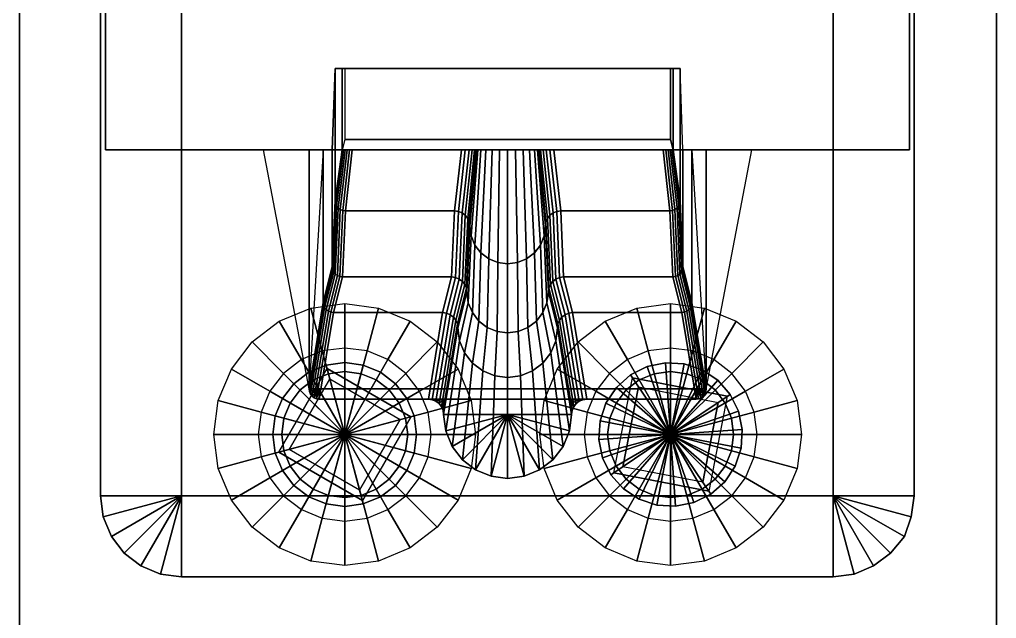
# Model space of a CAD drawing. Extents: x 6.3 to 44.3, y 28.1 to 87.7.
# Drawn here: x 37.31 to 44.33, y 70.28 to 74.58 of the extents above; entities that cross this region are included whole.
import ezdxf

# ---------------------------------------------------------------- set-up
doc = ezdxf.new("R2010")
doc.units = 0
for name, color, linetype in [('CHBASE', 31, 'CONTINUOUS'), ('CHBOLTBO', 31, 'CONTINUOUS'), ('CHBOLTHD', 9, 'CONTINUOUS'), ('CHINJAW', 31, 'CONTINUOUS'), ('CHSEAT', 31, 'CONTINUOUS'), ('TIMBER3D', 33, 'CONTINUOUS')]:
    doc.layers.add(name, color=color, linetype=linetype)

# ---------------------------------------------------------------- blocks, each defined once
blk = doc.blocks.new('BOLTBOSS')
at = {"layer": 'CHBOLTBO'}
for points in [[(0, 0.621, -3.4818), (-0.1607, 0.5999, -3.4818), (-0.2433, 0.9078, -4.3568), (0, 0.9398, -4.3568)], [(0.1607, 0.5999, -3.4818), (0, 0.621, -3.4818), (0, 0.9398, -4.3568), (0.2433, 0.9078, -4.3568)], [(-0.1607, 0.5999, -3.4818), (-0.3105, 0.5378, -3.4818), (-0.4699, 0.8139, -4.3568), (-0.2433, 0.9078, -4.3568)], [(0.3105, 0.5378, -3.4818), (0.1607, 0.5999, -3.4818), (0.2433, 0.9078, -4.3568), (0.4699, 0.8139, -4.3568)], [(-0.3105, 0.5378, -3.4818), (-0.4391, 0.4391, -3.4818), (-0.6646, 0.6646, -4.3568), (-0.4699, 0.8139, -4.3568)], [(0.4391, 0.4391, -3.4818), (0.3105, 0.5378, -3.4818), (0.4699, 0.8139, -4.3568), (0.6646, 0.6646, -4.3568)], [(-0.4391, 0.4391, -3.4818), (-0.5378, 0.3105, -3.4818), (-0.8139, 0.4699, -4.3568), (-0.6646, 0.6646, -4.3568)], [(0.5378, 0.3105, -3.4818), (0.4391, 0.4391, -3.4818), (0.6646, 0.6646, -4.3568), (0.8139, 0.4699, -4.3568)], [(-0.1607, 0.5999, -3.4818), (-0.3105, 0.5378, -3.4818), (0, 0, -3.4818)], [(0, 0.621, -3.4818), (-0.1607, 0.5999, -3.4818), (0, 0, -3.4818)], [(0.1607, 0.5999, -3.4818), (0, 0.621, -3.4818), (0, 0, -3.4818)], [(0.3105, 0.5378, -3.4818), (0.1607, 0.5999, -3.4818), (0, 0, -3.4818)], [(-0.3105, 0.5378, -3.4818), (-0.4391, 0.4391, -3.4818), (0, 0, -3.4818)], [(0.4391, 0.4391, -3.4818), (0.3105, 0.5378, -3.4818), (0, 0, -3.4818)], [(-0.5378, 0.3105, -3.4818), (-0.5999, 0.1607, -3.4818), (-0.9078, 0.2433, -4.3568), (-0.8139, 0.4699, -4.3568)], [(-0.4391, 0.4391, -3.4818), (-0.5378, 0.3105, -3.4818), (0, 0, -3.4818)], [(-0.117, 0.4367, -3.4818), (-0.226, 0.3915, -3.4818), (-0.226, 0.3915, -3.4089), (-0.117, 0.4367, -3.4089)], [(0, 0.4521, -3.4818), (-0.117, 0.4367, -3.4818), (-0.117, 0.4367, -3.4089), (0, 0.4521, -3.4089)], [(0.117, 0.4367, -3.4818), (0, 0.4521, -3.4818), (0, 0.4521, -3.4089), (0.117, 0.4367, -3.4089)], [(0.5378, 0.3105, -3.4818), (0.4391, 0.4391, -3.4818), (0, 0, -3.4818)], [(0.226, 0.3915, -3.4818), (0.117, 0.4367, -3.4818), (0.117, 0.4367, -3.4089), (0.226, 0.3915, -3.4089)], [(0.5999, 0.1607, -3.4818), (0.5378, 0.3105, -3.4818), (0.8139, 0.4699, -4.3568), (0.9078, 0.2433, -4.3568)], [(-0.226, 0.3915, -3.4818), (-0.3197, 0.3197, -3.4818), (-0.3197, 0.3197, -3.4089), (-0.226, 0.3915, -3.4089)], [(0.3197, 0.3197, -3.4818), (0.226, 0.3915, -3.4818), (0.226, 0.3915, -3.4089), (0.3197, 0.3197, -3.4089)], [(-0.5378, 0.3105, -3.4818), (-0.5999, 0.1607, -3.4818), (0, 0, -3.4818)], [(-0.3197, 0.3197, -3.4818), (-0.3915, 0.226, -3.4818), (-0.3915, 0.226, -3.4089), (-0.3197, 0.3197, -3.4089)], [(0.5999, 0.1607, -3.4818), (0.5378, 0.3105, -3.4818), (0, 0, -3.4818)], [(0.3915, 0.226, -3.4818), (0.3197, 0.3197, -3.4818), (0.3197, 0.3197, -3.4089), (0.3915, 0.226, -3.4089)], [(-0.5999, 0.1607, -3.4818), (-0.621, 0, -3.4818), (-0.9398, 0, -4.3568), (-0.9078, 0.2433, -4.3568)], [(-0.3915, 0.226, -3.4818), (-0.4367, 0.117, -3.4818), (-0.4367, 0.117, -3.4089), (-0.3915, 0.226, -3.4089)], [(0.4367, 0.117, -3.4818), (0.3915, 0.226, -3.4818), (0.3915, 0.226, -3.4089), (0.4367, 0.117, -3.4089)], [(0.621, 0, -3.4818), (0.5999, 0.1607, -3.4818), (0.9078, 0.2433, -4.3568), (0.9398, 0, -4.3568)], [(-0.5999, 0.1607, -3.4818), (-0.621, 0, -3.4818), (0, 0, -3.4818)], [(0.621, 0, -3.4818), (0.5999, 0.1607, -3.4818), (0, 0, -3.4818)], [(-0.4367, 0.117, -3.4818), (-0.4521, 0, -3.4818), (-0.4521, 0, -3.4089), (-0.4367, 0.117, -3.4089)], [(0.4521, 0, -3.4818), (0.4367, 0.117, -3.4818), (0.4367, 0.117, -3.4089), (0.4521, 0, -3.4089)], [(-0.621, 0, -3.4818), (-0.5999, -0.1607, -3.4818), (-0.9078, -0.2433, -4.3568), (-0.9398, 0, -4.3568)], [(-0.621, 0, -3.4818), (-0.5999, -0.1607, -3.4818), (0, 0, -3.4818)], [(-0.5999, -0.1607, -3.4818), (-0.5378, -0.3105, -3.4818), (0, 0, -3.4818)], [(-0.5378, -0.3105, -3.4818), (-0.4391, -0.4391, -3.4818), (0, 0, -3.4818)], [(-0.4521, 0, -3.4818), (-0.4367, -0.117, -3.4818), (-0.4367, -0.117, -3.4089), (-0.4521, 0, -3.4089)], [(-0.4391, -0.4391, -3.4818), (-0.3105, -0.5378, -3.4818), (0, 0, -3.4818)], [(-0.3105, -0.5378, -3.4818), (-0.1607, -0.5999, -3.4818), (0, 0, -3.4818)], [(-0.1607, -0.5999, -3.4818), (0, -0.621, -3.4818), (0, 0, -3.4818)], [(0, -0.621, -3.4818), (0.1607, -0.5999, -3.4818), (0, 0, -3.4818)], [(0.1607, -0.5999, -3.4818), (0.3105, -0.5378, -3.4818), (0, 0, -3.4818)], [(0.3105, -0.5378, -3.4818), (0.4391, -0.4391, -3.4818), (0, 0, -3.4818)], [(0.4391, -0.4391, -3.4818), (0.5378, -0.3105, -3.4818), (0, 0, -3.4818)], [(0.5378, -0.3105, -3.4818), (0.5999, -0.1607, -3.4818), (0, 0, -3.4818)], [(0.5999, -0.1607, -3.4818), (0.621, 0, -3.4818), (0, 0, -3.4818)], [(0.4367, -0.117, -3.4818), (0.4521, 0, -3.4818), (0.4521, 0, -3.4089), (0.4367, -0.117, -3.4089)], [(0.5999, -0.1607, -3.4818), (0.621, 0, -3.4818), (0.9398, 0, -4.3568), (0.9078, -0.2433, -4.3568)], [(-0.4367, -0.117, -3.4818), (-0.3915, -0.226, -3.4818), (-0.3915, -0.226, -3.4089), (-0.4367, -0.117, -3.4089)], [(0.3915, -0.226, -3.4818), (0.4367, -0.117, -3.4818), (0.4367, -0.117, -3.4089), (0.3915, -0.226, -3.4089)], [(-0.5999, -0.1607, -3.4818), (-0.5378, -0.3105, -3.4818), (-0.8139, -0.4699, -4.3568), (-0.9078, -0.2433, -4.3568)], [(0.5378, -0.3105, -3.4818), (0.5999, -0.1607, -3.4818), (0.9078, -0.2433, -4.3568), (0.8139, -0.4699, -4.3568)], [(-0.3915, -0.226, -3.4818), (-0.3197, -0.3197, -3.4818), (-0.3197, -0.3197, -3.4089), (-0.3915, -0.226, -3.4089)], [(0.3197, -0.3197, -3.4818), (0.3915, -0.226, -3.4818), (0.3915, -0.226, -3.4089), (0.3197, -0.3197, -3.4089)], [(-0.5378, -0.3105, -3.4818), (-0.4391, -0.4391, -3.4818), (-0.6646, -0.6646, -4.3568), (-0.8139, -0.4699, -4.3568)], [(-0.3197, -0.3197, -3.4818), (-0.226, -0.3915, -3.4818), (-0.226, -0.3915, -3.4089), (-0.3197, -0.3197, -3.4089)], [(0.226, -0.3915, -3.4818), (0.3197, -0.3197, -3.4818), (0.3197, -0.3197, -3.4089), (0.226, -0.3915, -3.4089)], [(0.4391, -0.4391, -3.4818), (0.5378, -0.3105, -3.4818), (0.8139, -0.4699, -4.3568), (0.6646, -0.6646, -4.3568)], [(-0.226, -0.3915, -3.4818), (-0.117, -0.4367, -3.4818), (-0.117, -0.4367, -3.4089), (-0.226, -0.3915, -3.4089)], [(0.117, -0.4367, -3.4818), (0.226, -0.3915, -3.4818), (0.226, -0.3915, -3.4089), (0.117, -0.4367, -3.4089)], [(-0.4391, -0.4391, -3.4818), (-0.3105, -0.5378, -3.4818), (-0.4699, -0.8139, -4.3568), (-0.6646, -0.6646, -4.3568)], [(-0.117, -0.4367, -3.4818), (0, -0.4521, -3.4818), (0, -0.4521, -3.4089), (-0.117, -0.4367, -3.4089)], [(0, -0.4521, -3.4818), (0.117, -0.4367, -3.4818), (0.117, -0.4367, -3.4089), (0, -0.4521, -3.4089)], [(0.3105, -0.5378, -3.4818), (0.4391, -0.4391, -3.4818), (0.6646, -0.6646, -4.3568), (0.4699, -0.8139, -4.3568)], [(-0.3105, -0.5378, -3.4818), (-0.1607, -0.5999, -3.4818), (-0.2433, -0.9078, -4.3568), (-0.4699, -0.8139, -4.3568)], [(0.1607, -0.5999, -3.4818), (0.3105, -0.5378, -3.4818), (0.4699, -0.8139, -4.3568), (0.2433, -0.9078, -4.3568)], [(-0.1607, -0.5999, -3.4818), (0, -0.621, -3.4818), (0, -0.9398, -4.3568), (-0.2433, -0.9078, -4.3568)], [(0, -0.621, -3.4818), (0.1607, -0.5999, -3.4818), (0.2433, -0.9078, -4.3568), (0, -0.9398, -4.3568)]]:
    blk.add_3dface(points, dxfattribs=at)
blk = doc.blocks.new('BOLTHEAD')
at = {"layer": 'CHBOLTHD'}
for points in [[(-0.1336, 0.4984, -3.4089), (-0.258, 0.4469, -3.4089), (0, 0, -3.4089)], [(-0.1336, 0.4984, -3.3359), (-0.258, 0.4469, -3.3359), (0, 0, -3.1415)], [(-0.1336, 0.4984, -3.4089), (-0.258, 0.4469, -3.4089), (-0.258, 0.4469, -3.3359), (-0.1336, 0.4984, -3.3359)], [(0, 0.516, -3.4089), (-0.1336, 0.4984, -3.4089), (0, 0, -3.4089)], [(0, 0.516, -3.3359), (-0.1336, 0.4984, -3.3359), (0, 0, -3.1415)], [(0, 0.516, -3.4089), (-0.1336, 0.4984, -3.4089), (-0.1336, 0.4984, -3.3359), (0, 0.516, -3.3359)], [(0.1336, 0.4984, -3.4089), (0, 0.516, -3.4089), (0, 0, -3.4089)], [(0.1336, 0.4984, -3.3359), (0, 0.516, -3.3359), (0, 0, -3.1415)], [(0.1336, 0.4984, -3.4089), (0, 0.516, -3.4089), (0, 0.516, -3.3359), (0.1336, 0.4984, -3.3359)], [(0.258, 0.4469, -3.4089), (0.1336, 0.4984, -3.4089), (0, 0, -3.4089)], [(0.258, 0.4469, -3.3359), (0.1336, 0.4984, -3.3359), (0, 0, -3.1415)], [(0.258, 0.4469, -3.4089), (0.1336, 0.4984, -3.4089), (0.1336, 0.4984, -3.3359), (0.258, 0.4469, -3.3359)], [(-0.258, 0.4469, -3.4089), (-0.3649, 0.3649, -3.4089), (0, 0, -3.4089)], [(-0.258, 0.4469, -3.3359), (-0.3649, 0.3649, -3.3359), (0, 0, -3.1415)], [(-0.258, 0.4469, -3.4089), (-0.3649, 0.3649, -3.4089), (-0.3649, 0.3649, -3.3359), (-0.258, 0.4469, -3.3359)], [(0.3649, 0.3649, -3.4089), (0.258, 0.4469, -3.4089), (0, 0, -3.4089)], [(0.3649, 0.3649, -3.3359), (0.258, 0.4469, -3.3359), (0, 0, -3.1415)], [(0.3649, 0.3649, -3.4089), (0.258, 0.4469, -3.4089), (0.258, 0.4469, -3.3359), (0.3649, 0.3649, -3.3359)], [(-0.3649, 0.3649, -3.4089), (-0.4469, 0.258, -3.4089), (0, 0, -3.4089)], [(-0.3649, 0.3649, -3.3359), (-0.4469, 0.258, -3.3359), (0, 0, -3.1415)], [(-0.3649, 0.3649, -3.4089), (-0.4469, 0.258, -3.4089), (-0.4469, 0.258, -3.3359), (-0.3649, 0.3649, -3.3359)], [(0.4469, 0.258, -3.4089), (0.3649, 0.3649, -3.4089), (0, 0, -3.4089)], [(0.4469, 0.258, -3.3359), (0.3649, 0.3649, -3.3359), (0, 0, -3.1415)], [(0.4469, 0.258, -3.4089), (0.3649, 0.3649, -3.4089), (0.3649, 0.3649, -3.3359), (0.4469, 0.258, -3.3359)], [(-0.347, -0.347, -3.4089), (-0.2923, -0.2923, -2.7161), (-0.2923, 0.2923, -2.7161), (-0.347, 0.347, -3.4089)], [(-0.2923, 0.2923, -2.7161), (-0.347, 0.347, -3.4089), (0.347, 0.347, -3.4089), (0.2923, 0.2923, -2.7161)], [(0.347, 0.347, -3.4089), (0.347, -0.347, -3.4089), (-0.347, -0.347, -3.4089), (-0.347, 0.347, -3.4089)], [(0.2923, 0.2923, -2.7161), (0.2923, -0.2923, -2.7161), (-0.2923, -0.2923, -2.7161), (-0.2923, 0.2923, -2.7161)], [(0.347, 0.347, -3.4089), (0.2923, 0.2923, -2.7161), (0.2923, -0.2923, -2.7161), (0.347, -0.347, -3.4089)], [(-0.4469, 0.258, -3.4089), (-0.4984, 0.1336, -3.4089), (0, 0, -3.4089)], [(-0.4469, 0.258, -3.3359), (-0.4984, 0.1336, -3.3359), (0, 0, -3.1415)], [(-0.4469, 0.258, -3.4089), (-0.4984, 0.1336, -3.4089), (-0.4984, 0.1336, -3.3359), (-0.4469, 0.258, -3.3359)], [(0.4984, 0.1336, -3.4089), (0.4469, 0.258, -3.4089), (0, 0, -3.4089)], [(0.4984, 0.1336, -3.3359), (0.4469, 0.258, -3.3359), (0, 0, -3.1415)], [(0.4984, 0.1336, -3.4089), (0.4469, 0.258, -3.4089), (0.4469, 0.258, -3.3359), (0.4984, 0.1336, -3.3359)], [(-0.4984, 0.1336, -3.4089), (-0.516, 0, -3.4089), (0, 0, -3.4089)], [(-0.4984, 0.1336, -3.3359), (-0.516, 0, -3.3359), (0, 0, -3.1415)], [(-0.4984, 0.1336, -3.4089), (-0.516, 0, -3.4089), (-0.516, 0, -3.3359), (-0.4984, 0.1336, -3.3359)], [(0.516, 0, -3.4089), (0.4984, 0.1336, -3.4089), (0, 0, -3.4089)], [(0.516, 0, -3.3359), (0.4984, 0.1336, -3.3359), (0, 0, -3.1415)], [(0.516, 0, -3.4089), (0.4984, 0.1336, -3.4089), (0.4984, 0.1336, -3.3359), (0.516, 0, -3.3359)], [(-0.516, 0, -3.4089), (-0.4984, -0.1336, -3.4089), (0, 0, -3.4089)], [(-0.516, 0, -3.3359), (-0.4984, -0.1336, -3.3359), (0, 0, -3.1415)], [(-0.516, 0, -3.4089), (-0.4984, -0.1336, -3.4089), (-0.4984, -0.1336, -3.3359), (-0.516, 0, -3.3359)], [(-0.4984, -0.1336, -3.4089), (-0.4469, -0.258, -3.4089), (0, 0, -3.4089)], [(-0.4984, -0.1336, -3.3359), (-0.4469, -0.258, -3.3359), (0, 0, -3.1415)], [(-0.4469, -0.258, -3.4089), (-0.3649, -0.3649, -3.4089), (0, 0, -3.4089)], [(-0.4469, -0.258, -3.3359), (-0.3649, -0.3649, -3.3359), (0, 0, -3.1415)], [(-0.3649, -0.3649, -3.4089), (-0.258, -0.4469, -3.4089), (0, 0, -3.4089)], [(-0.3649, -0.3649, -3.3359), (-0.258, -0.4469, -3.3359), (0, 0, -3.1415)], [(-0.258, -0.4469, -3.4089), (-0.1336, -0.4984, -3.4089), (0, 0, -3.4089)], [(-0.258, -0.4469, -3.3359), (-0.1336, -0.4984, -3.3359), (0, 0, -3.1415)], [(-0.1336, -0.4984, -3.4089), (0, -0.516, -3.4089), (0, 0, -3.4089)], [(-0.1336, -0.4984, -3.3359), (0, -0.516, -3.3359), (0, 0, -3.1415)], [(0, -0.516, -3.4089), (0.1336, -0.4984, -3.4089), (0, 0, -3.4089)], [(0, -0.516, -3.3359), (0.1336, -0.4984, -3.3359), (0, 0, -3.1415)], [(0.1336, -0.4984, -3.4089), (0.258, -0.4469, -3.4089), (0, 0, -3.4089)], [(0.1336, -0.4984, -3.3359), (0.258, -0.4469, -3.3359), (0, 0, -3.1415)], [(0.258, -0.4469, -3.4089), (0.3649, -0.3649, -3.4089), (0, 0, -3.4089)], [(0.258, -0.4469, -3.3359), (0.3649, -0.3649, -3.3359), (0, 0, -3.1415)], [(0.3649, -0.3649, -3.4089), (0.4469, -0.258, -3.4089), (0, 0, -3.4089)], [(0.3649, -0.3649, -3.3359), (0.4469, -0.258, -3.3359), (0, 0, -3.1415)], [(0.4469, -0.258, -3.4089), (0.4984, -0.1336, -3.4089), (0, 0, -3.4089)], [(0.4469, -0.258, -3.3359), (0.4984, -0.1336, -3.3359), (0, 0, -3.1415)], [(0.4984, -0.1336, -3.4089), (0.516, 0, -3.4089), (0, 0, -3.4089)], [(0.4984, -0.1336, -3.3359), (0.516, 0, -3.3359), (0, 0, -3.1415)], [(0.4984, -0.1336, -3.4089), (0.516, 0, -3.4089), (0.516, 0, -3.3359), (0.4984, -0.1336, -3.3359)], [(-0.4984, -0.1336, -3.4089), (-0.4469, -0.258, -3.4089), (-0.4469, -0.258, -3.3359), (-0.4984, -0.1336, -3.3359)], [(0.4469, -0.258, -3.4089), (0.4984, -0.1336, -3.4089), (0.4984, -0.1336, -3.3359), (0.4469, -0.258, -3.3359)], [(-0.4469, -0.258, -3.4089), (-0.3649, -0.3649, -3.4089), (-0.3649, -0.3649, -3.3359), (-0.4469, -0.258, -3.3359)], [(0.3649, -0.3649, -3.4089), (0.4469, -0.258, -3.4089), (0.4469, -0.258, -3.3359), (0.3649, -0.3649, -3.3359)], [(0.2923, -0.2923, -2.7161), (0.347, -0.347, -3.4089), (-0.347, -0.347, -3.4089), (-0.2923, -0.2923, -2.7161)], [(-0.3649, -0.3649, -3.4089), (-0.258, -0.4469, -3.4089), (-0.258, -0.4469, -3.3359), (-0.3649, -0.3649, -3.3359)], [(0.258, -0.4469, -3.4089), (0.3649, -0.3649, -3.4089), (0.3649, -0.3649, -3.3359), (0.258, -0.4469, -3.3359)], [(-0.258, -0.4469, -3.4089), (-0.1336, -0.4984, -3.4089), (-0.1336, -0.4984, -3.3359), (-0.258, -0.4469, -3.3359)], [(0.1336, -0.4984, -3.4089), (0.258, -0.4469, -3.4089), (0.258, -0.4469, -3.3359), (0.1336, -0.4984, -3.3359)], [(-0.1336, -0.4984, -3.4089), (0, -0.516, -3.4089), (0, -0.516, -3.3359), (-0.1336, -0.4984, -3.3359)], [(0, -0.516, -3.4089), (0.1336, -0.4984, -3.4089), (0.1336, -0.4984, -3.3359), (0, -0.516, -3.3359)]]:
    blk.add_3dface(points, dxfattribs=at)
blk = doc.blocks.new('S1INJAW')
at = {"layer": 'CHINJAW'}
for points in [[(-0.2297, 2.2975, -3.8464), (0, 1.8996, -3.8464), (-0.1189, 2.3435, -3.8464)], [(-0.0924, 1.6236, -3.3359), (-0.1786, 1.5879, -3.3359), (-0.2297, 2.2975, -3.8464), (-0.1189, 2.3435, -3.8464)], [(-0.1189, 2.3435, -3.8464), (0, 1.8996, -3.8464), (0, 2.3591, -3.8464)], [(0, 1.6358, -3.3359), (-0.0924, 1.6236, -3.3359), (-0.1189, 2.3435, -3.8464), (0, 2.3591, -3.8464)], [(0, 2.3591, -3.8464), (0, 1.8996, -3.8464), (0.1189, 2.3435, -3.8464)], [(0.0924, 1.6236, -3.3359), (0, 1.6358, -3.3359), (0, 2.3591, -3.8464), (0.1189, 2.3435, -3.8464)], [(0.1189, 2.3435, -3.8464), (0, 1.8996, -3.8464), (0.2297, 2.2975, -3.8464)], [(0.1786, 1.5879, -3.3359), (0.0924, 1.6236, -3.3359), (0.1189, 2.3435, -3.8464), (0.2297, 2.2975, -3.8464)], [(-0.3249, 2.2245, -3.8464), (0, 1.8996, -3.8464), (-0.2297, 2.2975, -3.8464)], [(-0.1786, 1.5879, -3.3359), (-0.2526, 1.5312, -3.3359), (-0.3249, 2.2245, -3.8464), (-0.2297, 2.2975, -3.8464)], [(0.2297, 2.2975, -3.8464), (0, 1.8996, -3.8464), (0.3249, 2.2245, -3.8464)], [(0.2526, 1.5312, -3.3359), (0.1786, 1.5879, -3.3359), (0.2297, 2.2975, -3.8464), (0.3249, 2.2245, -3.8464)], [(-0.3979, 2.1294, -3.8464), (0, 1.8996, -3.8464), (-0.3249, 2.2245, -3.8464)], [(-0.2526, 1.5312, -3.3359), (-0.3093, 1.4572, -3.3359), (-0.3979, 2.1294, -3.8464), (-0.3249, 2.2245, -3.8464)], [(0.3249, 2.2245, -3.8464), (0, 1.8996, -3.8464), (0.3979, 2.1294, -3.8464)], [(0.3093, 1.4572, -3.3359), (0.2526, 1.5312, -3.3359), (0.3249, 2.2245, -3.8464), (0.3979, 2.1294, -3.8464)], [(-0.4438, 2.0185, -3.8464), (0, 1.8996, -3.8464), (-0.3979, 2.1294, -3.8464)], [(-0.3093, 1.4572, -3.3359), (-0.345, 1.371, -3.3359), (-0.4438, 2.0185, -3.8464), (-0.3979, 2.1294, -3.8464)], [(0.3979, 2.1294, -3.8464), (0, 1.8996, -3.8464), (0.4438, 2.0185, -3.8464)], [(0.345, 1.371, -3.3359), (0.3093, 1.4572, -3.3359), (0.3979, 2.1294, -3.8464), (0.4438, 2.0185, -3.8464)], [(-0.4595, 1.8996, -3.8464), (0, 1.8996, -3.8464), (-0.4438, 2.0185, -3.8464)], [(-0.345, 1.371, -3.3359), (-0.3572, 1.2786, -3.3359), (-0.4595, 1.8996, -3.8464), (-0.4438, 2.0185, -3.8464)], [(0.4438, 2.0185, -3.8464), (0, 1.8996, -3.8464), (0.4595, 1.8996, -3.8464)], [(0.3572, 1.2786, -3.3359), (0.345, 1.371, -3.3359), (0.4438, 2.0185, -3.8464), (0.4595, 1.8996, -3.8464)], [(-0.4632, 1.8713, -3.8464), (-0.4595, 1.79, -3.8464), (-0.4595, 1.8996, -3.8464)], [(-0.3572, 1.2786, -3.3359), (-0.3609, 1.2502, -3.3359), (-0.4632, 1.8713, -3.8464), (-0.4595, 1.8996, -3.8464)], [(-0.4595, 1.79, -3.8464), (0.4595, 1.79, -3.8464), (0.4595, 1.8996, -3.8464), (-0.4595, 1.8996, -3.8464)], [(0.3609, 1.2502, -3.3359), (0.3572, 1.2786, -3.3359), (0.4595, 1.8996, -3.8464), (0.4632, 1.8713, -3.8464)], [(0.4595, 1.8996, -3.8464), (0.4595, 1.79, -3.8464), (0.4632, 1.8713, -3.8464)], [(-0.4916, 1.8221, -3.8464), (-0.4595, 1.79, -3.8464), (-0.4742, 1.8448, -3.8464)], [(-0.3719, 1.2238, -3.3359), (-0.3893, 1.2011, -3.3359), (-0.4916, 1.8221, -3.8464), (-0.4742, 1.8448, -3.8464)], [(-0.4742, 1.8448, -3.8464), (-0.4595, 1.79, -3.8464), (-0.4632, 1.8713, -3.8464)], [(-0.3609, 1.2502, -3.3359), (-0.3719, 1.2238, -3.3359), (-0.4742, 1.8448, -3.8464), (-0.4632, 1.8713, -3.8464)], [(0.3719, 1.2238, -3.3359), (0.3609, 1.2502, -3.3359), (0.4632, 1.8713, -3.8464), (0.4742, 1.8448, -3.8464)], [(0.3893, 1.2011, -3.3359), (0.3719, 1.2238, -3.3359), (0.4742, 1.8448, -3.8464), (0.4916, 1.8221, -3.8464)], [(0.4632, 1.8713, -3.8464), (0.4595, 1.79, -3.8464), (0.4742, 1.8448, -3.8464)], [(0.4742, 1.8448, -3.8464), (0.4595, 1.79, -3.8464), (0.4916, 1.8221, -3.8464)], [(-1.4233, 1.7359, -3.8464), (-1.3527, 1.717, -3.8464), (-1.416, 1.7535, -3.8464)], [(-1.3137, 1.1325, -3.3359), (-1.321, 1.1148, -3.3359), (-1.4233, 1.7359, -3.8464), (-1.416, 1.7535, -3.8464)], [(-1.416, 1.7535, -3.8464), (-1.3527, 1.717, -3.8464), (-1.4044, 1.7686, -3.8464)], [(-1.3021, 1.1476, -3.3359), (-1.3137, 1.1325, -3.3359), (-1.416, 1.7535, -3.8464), (-1.4044, 1.7686, -3.8464)], [(-1.4044, 1.7686, -3.8464), (-1.3527, 1.717, -3.8464), (-1.3893, 1.7802, -3.8464)], [(-1.287, 1.1592, -3.3359), (-1.3021, 1.1476, -3.3359), (-1.4044, 1.7686, -3.8464), (-1.3893, 1.7802, -3.8464)], [(-1.3893, 1.7802, -3.8464), (-1.3527, 1.717, -3.8464), (-1.3716, 1.7875, -3.8464)], [(-1.2694, 1.1665, -3.3359), (-1.287, 1.1592, -3.3359), (-1.3893, 1.7802, -3.8464), (-1.3716, 1.7875, -3.8464)], [(-1.3716, 1.7875, -3.8464), (-1.3527, 1.717, -3.8464), (-1.3527, 1.79, -3.8464)], [(-1.2504, 1.169, -3.3359), (-1.2694, 1.1665, -3.3359), (-1.3716, 1.7875, -3.8464), (-1.3527, 1.79, -3.8464)], [(-0.4668, 1.169, -3.3359), (-1.2504, 1.169, -3.3359), (-1.3527, 1.79, -3.8464), (-0.5691, 1.79, -3.8464)], [(-1.3527, 1.717, -3.8464), (1.3527, 1.717, -3.8464), (1.3527, 1.79, -3.8464), (-1.3527, 1.79, -3.8464)], [(-0.5691, 1.79, -3.8464), (-0.4595, 1.79, -3.8464), (-0.5407, 1.7938, -3.8464)], [(-0.4384, 1.1727, -3.3359), (-0.4668, 1.169, -3.3359), (-0.5691, 1.79, -3.8464), (-0.5407, 1.7938, -3.8464)], [(-0.5407, 1.7938, -3.8464), (-0.4595, 1.79, -3.8464), (-0.5143, 1.8047, -3.8464)], [(-0.412, 1.1837, -3.3359), (-0.4384, 1.1727, -3.3359), (-0.5407, 1.7938, -3.8464), (-0.5143, 1.8047, -3.8464)], [(-0.5143, 1.8047, -3.8464), (-0.4595, 1.79, -3.8464), (-0.4916, 1.8221, -3.8464)], [(-0.3893, 1.2011, -3.3359), (-0.412, 1.1837, -3.3359), (-0.5143, 1.8047, -3.8464), (-0.4916, 1.8221, -3.8464)], [(0.412, 1.1837, -3.3359), (0.3893, 1.2011, -3.3359), (0.4916, 1.8221, -3.8464), (0.5143, 1.8047, -3.8464)], [(0.4384, 1.1727, -3.3359), (0.412, 1.1837, -3.3359), (0.5143, 1.8047, -3.8464), (0.5407, 1.7938, -3.8464)], [(0.4668, 1.169, -3.3359), (0.4384, 1.1727, -3.3359), (0.5407, 1.7938, -3.8464), (0.5691, 1.79, -3.8464)], [(0.4916, 1.8221, -3.8464), (0.4595, 1.79, -3.8464), (0.5143, 1.8047, -3.8464)], [(0.5143, 1.8047, -3.8464), (0.4595, 1.79, -3.8464), (0.5407, 1.7938, -3.8464)], [(0.5407, 1.7938, -3.8464), (0.4595, 1.79, -3.8464), (0.5691, 1.79, -3.8464)], [(1.2504, 1.169, -3.3359), (0.4668, 1.169, -3.3359), (0.5691, 1.79, -3.8464), (1.3527, 1.79, -3.8464)], [(1.2694, 1.1665, -3.3359), (1.2504, 1.169, -3.3359), (1.3527, 1.79, -3.8464), (1.3716, 1.7875, -3.8464)], [(1.287, 1.1592, -3.3359), (1.2694, 1.1665, -3.3359), (1.3716, 1.7875, -3.8464), (1.3893, 1.7802, -3.8464)], [(1.3021, 1.1476, -3.3359), (1.287, 1.1592, -3.3359), (1.3893, 1.7802, -3.8464), (1.4044, 1.7686, -3.8464)], [(1.3137, 1.1325, -3.3359), (1.3021, 1.1476, -3.3359), (1.4044, 1.7686, -3.8464), (1.416, 1.7535, -3.8464)], [(1.321, 1.1148, -3.3359), (1.3137, 1.1325, -3.3359), (1.416, 1.7535, -3.8464), (1.4233, 1.7359, -3.8464)], [(1.3527, 1.79, -3.8464), (1.3527, 1.717, -3.8464), (1.3716, 1.7875, -3.8464)], [(1.3716, 1.7875, -3.8464), (1.3527, 1.717, -3.8464), (1.3893, 1.7802, -3.8464)], [(1.3893, 1.7802, -3.8464), (1.3527, 1.717, -3.8464), (1.4044, 1.7686, -3.8464)], [(1.4044, 1.7686, -3.8464), (1.3527, 1.717, -3.8464), (1.416, 1.7535, -3.8464)], [(1.416, 1.7535, -3.8464), (1.3527, 1.717, -3.8464), (1.4233, 1.7359, -3.8464)], [(-1.7535, 0, -3.8464), (-1.3235, 0, -3.3359), (-1.4258, 1.717, -3.8464)], [(-1.7535, 0, -3.8464), (-1.4258, 0, -3.8464), (-1.4258, 1.717, -3.8464)], [(-1.4258, 1.717, -3.8464), (-1.3527, 1.717, -3.8464), (-1.4233, 1.7359, -3.8464)], [(-1.321, 1.1148, -3.3359), (-1.3235, 1.0959, -3.3359), (-1.4258, 1.717, -3.8464), (-1.4233, 1.7359, -3.8464)], [(-1.3235, 1.0959, -3.3359), (-1.3235, 0, -3.3359), (-1.4258, 0, -3.8464), (-1.4258, 1.717, -3.8464)], [(-1.4258, 0, -3.8464), (1.4258, 0, -3.8464), (1.4258, 1.717, -3.8464), (-1.4258, 1.717, -3.8464)], [(-1.4258, 0, -3.8464), (-1.3235, 0, -3.3359), (-1.4258, 1.717, -3.8464)], [(1.3235, 1.0959, -3.3359), (1.321, 1.1148, -3.3359), (1.4233, 1.7359, -3.8464), (1.4258, 1.717, -3.8464)], [(1.3235, 0, -3.3359), (1.3235, 1.0959, -3.3359), (1.4258, 1.717, -3.8464), (1.4258, 0, -3.8464)], [(1.7535, 0, -3.8464), (1.3235, 0, -3.3359), (1.4258, 1.717, -3.8464)], [(1.4258, 0, -3.8464), (1.3235, 0, -3.3359), (1.4258, 1.717, -3.8464)], [(1.4233, 1.7359, -3.8464), (1.3527, 1.717, -3.8464), (1.4258, 1.717, -3.8464)], [(1.7535, 0, -3.8464), (1.4258, 0, -3.8464), (1.4258, 1.717, -3.8464)], [(-0.0756, 1.3052, -2.7526), (-0.1461, 1.276, -2.7526), (-0.1786, 1.5879, -3.3359), (-0.0924, 1.6236, -3.3359)], [(0, 1.3151, -2.7526), (-0.0756, 1.3052, -2.7526), (-0.0924, 1.6236, -3.3359), (0, 1.6358, -3.3359)], [(0.0756, 1.3052, -2.7526), (0, 1.3151, -2.7526), (0, 1.6358, -3.3359), (0.0924, 1.6236, -3.3359)], [(0.1461, 1.276, -2.7526), (0.0756, 1.3052, -2.7526), (0.0924, 1.6236, -3.3359), (0.1786, 1.5879, -3.3359)], [(-0.1461, 1.276, -2.7526), (-0.2067, 1.2295, -2.7526), (-0.2526, 1.5312, -3.3359), (-0.1786, 1.5879, -3.3359)], [(0.2067, 1.2295, -2.7526), (0.1461, 1.276, -2.7526), (0.1786, 1.5879, -3.3359), (0.2526, 1.5312, -3.3359)], [(-0.2067, 1.2295, -2.7526), (-0.2531, 1.169, -2.7526), (-0.3093, 1.4572, -3.3359), (-0.2526, 1.5312, -3.3359)], [(0.2531, 1.169, -2.7526), (0.2067, 1.2295, -2.7526), (0.2526, 1.5312, -3.3359), (0.3093, 1.4572, -3.3359)], [(-0.2531, 1.169, -2.7526), (-0.2823, 1.0985, -2.7526), (-0.345, 1.371, -3.3359), (-0.3093, 1.4572, -3.3359)], [(0.2823, 1.0985, -2.7526), (0.2531, 1.169, -2.7526), (0.3093, 1.4572, -3.3359), (0.345, 1.371, -3.3359)], [(-0.2823, 1.0985, -2.7526), (-0.2923, 1.0229, -2.7526), (-0.3572, 1.2786, -3.3359), (-0.345, 1.371, -3.3359)], [(0.2923, 1.0229, -2.7526), (0.2823, 1.0985, -2.7526), (0.345, 1.371, -3.3359), (0.3572, 1.2786, -3.3359)], [(-0.2923, 1.0229, -2.7526), (-0.296, 0.9945, -2.7526), (-0.3609, 1.2502, -3.3359), (-0.3572, 1.2786, -3.3359)], [(-0.1358, 0.7832, -2.4616), (-0.1921, 0.74, -2.4616), (-0.2067, 1.2295, -2.7526), (-0.1461, 1.276, -2.7526)], [(-0.0703, 0.8104, -2.4616), (-0.1358, 0.7832, -2.4616), (-0.1461, 1.276, -2.7526), (-0.0756, 1.3052, -2.7526)], [(0, 0.8196, -2.4616), (-0.0703, 0.8104, -2.4616), (-0.0756, 1.3052, -2.7526), (0, 1.3151, -2.7526)], [(0.0703, 0.8104, -2.4616), (0, 0.8196, -2.4616), (0, 1.3151, -2.7526), (0.0756, 1.3052, -2.7526)], [(0.1358, 0.7832, -2.4616), (0.0703, 0.8104, -2.4616), (0.0756, 1.3052, -2.7526), (0.1461, 1.276, -2.7526)], [(0.1921, 0.74, -2.4616), (0.1358, 0.7832, -2.4616), (0.1461, 1.276, -2.7526), (0.2067, 1.2295, -2.7526)], [(0.296, 0.9945, -2.7526), (0.2923, 1.0229, -2.7526), (0.3572, 1.2786, -3.3359), (0.3609, 1.2502, -3.3359)], [(-0.3243, 0.9454, -2.7526), (-0.347, 0.928, -2.7526), (-0.412, 1.1837, -3.3359), (-0.3893, 1.2011, -3.3359)], [(-0.3069, 0.9681, -2.7526), (-0.3243, 0.9454, -2.7526), (-0.3893, 1.2011, -3.3359), (-0.3719, 1.2238, -3.3359)], [(-0.296, 0.9945, -2.7526), (-0.3069, 0.9681, -2.7526), (-0.3719, 1.2238, -3.3359), (-0.3609, 1.2502, -3.3359)], [(-0.1921, 0.74, -2.4616), (-0.2352, 0.6838, -2.4616), (-0.2531, 1.169, -2.7526), (-0.2067, 1.2295, -2.7526)], [(0.2352, 0.6838, -2.4616), (0.1921, 0.74, -2.4616), (0.2067, 1.2295, -2.7526), (0.2531, 1.169, -2.7526)], [(0.3069, 0.9681, -2.7526), (0.296, 0.9945, -2.7526), (0.3609, 1.2502, -3.3359), (0.3719, 1.2238, -3.3359)], [(0.3243, 0.9454, -2.7526), (0.3069, 0.9681, -2.7526), (0.3719, 1.2238, -3.3359), (0.3893, 1.2011, -3.3359)], [(0.347, 0.928, -2.7526), (0.3243, 0.9454, -2.7526), (0.3893, 1.2011, -3.3359), (0.412, 1.1837, -3.3359)], [(-1.2488, 0.8768, -2.7526), (-1.2561, 0.8591, -2.7526), (-1.321, 1.1148, -3.3359), (-1.3137, 1.1325, -3.3359)], [(-1.2372, 0.8919, -2.7526), (-1.2488, 0.8768, -2.7526), (-1.3137, 1.1325, -3.3359), (-1.3021, 1.1476, -3.3359)], [(-1.222, 0.9035, -2.7526), (-1.2372, 0.8919, -2.7526), (-1.3021, 1.1476, -3.3359), (-1.287, 1.1592, -3.3359)], [(-1.2044, 0.9108, -2.7526), (-1.222, 0.9035, -2.7526), (-1.287, 1.1592, -3.3359), (-1.2694, 1.1665, -3.3359)], [(-1.1855, 0.9133, -2.7526), (-1.2044, 0.9108, -2.7526), (-1.2694, 1.1665, -3.3359), (-1.2504, 1.169, -3.3359)], [(-0.4018, 0.9133, -2.7526), (-1.1855, 0.9133, -2.7526), (-1.2504, 1.169, -3.3359), (-0.4668, 1.169, -3.3359)], [(-0.3735, 0.917, -2.7526), (-0.4018, 0.9133, -2.7526), (-0.4668, 1.169, -3.3359), (-0.4384, 1.1727, -3.3359)], [(-0.347, 0.928, -2.7526), (-0.3735, 0.917, -2.7526), (-0.4384, 1.1727, -3.3359), (-0.412, 1.1837, -3.3359)], [(-0.2352, 0.6838, -2.4616), (-0.2624, 0.6183, -2.4616), (-0.2823, 1.0985, -2.7526), (-0.2531, 1.169, -2.7526)], [(0.2624, 0.6183, -2.4616), (0.2352, 0.6838, -2.4616), (0.2531, 1.169, -2.7526), (0.2823, 1.0985, -2.7526)], [(0.3735, 0.917, -2.7526), (0.347, 0.928, -2.7526), (0.412, 1.1837, -3.3359), (0.4384, 1.1727, -3.3359)], [(0.4018, 0.9133, -2.7526), (0.3735, 0.917, -2.7526), (0.4384, 1.1727, -3.3359), (0.4668, 1.169, -3.3359)], [(1.1855, 0.9133, -2.7526), (0.4018, 0.9133, -2.7526), (0.4668, 1.169, -3.3359), (1.2504, 1.169, -3.3359)], [(1.2044, 0.9108, -2.7526), (1.1855, 0.9133, -2.7526), (1.2504, 1.169, -3.3359), (1.2694, 1.1665, -3.3359)], [(1.222, 0.9035, -2.7526), (1.2044, 0.9108, -2.7526), (1.2694, 1.1665, -3.3359), (1.287, 1.1592, -3.3359)], [(1.2372, 0.8919, -2.7526), (1.222, 0.9035, -2.7526), (1.287, 1.1592, -3.3359), (1.3021, 1.1476, -3.3359)], [(1.2488, 0.8768, -2.7526), (1.2372, 0.8919, -2.7526), (1.3021, 1.1476, -3.3359), (1.3137, 1.1325, -3.3359)], [(1.2561, 0.8591, -2.7526), (1.2488, 0.8768, -2.7526), (1.3137, 1.1325, -3.3359), (1.321, 1.1148, -3.3359)], [(-1.2561, 0.8591, -2.7526), (-1.2586, 0.8402, -2.7526), (-1.3235, 1.0959, -3.3359), (-1.321, 1.1148, -3.3359)], [(-1.2586, 0.8402, -2.7526), (-1.2586, 0, -2.7526), (-1.3235, 0, -3.3359), (-1.3235, 1.0959, -3.3359)], [(-0.2624, 0.6183, -2.4616), (-0.2716, 0.548, -2.4616), (-0.2923, 1.0229, -2.7526), (-0.2823, 1.0985, -2.7526)], [(0.2716, 0.548, -2.4616), (0.2624, 0.6183, -2.4616), (0.2823, 1.0985, -2.7526), (0.2923, 1.0229, -2.7526)], [(1.2586, 0.8402, -2.7526), (1.2561, 0.8591, -2.7526), (1.321, 1.1148, -3.3359), (1.3235, 1.0959, -3.3359)], [(1.2586, 0, -2.7526), (1.2586, 0.8402, -2.7526), (1.3235, 1.0959, -3.3359), (1.3235, 0, -3.3359)], [(-0.2754, 0.5196, -2.4616), (-0.2863, 0.4932, -2.4616), (-0.3069, 0.9681, -2.7526), (-0.296, 0.9945, -2.7526)], [(-0.2716, 0.548, -2.4616), (-0.2754, 0.5196, -2.4616), (-0.296, 0.9945, -2.7526), (-0.2923, 1.0229, -2.7526)], [(0.2754, 0.5196, -2.4616), (0.2716, 0.548, -2.4616), (0.2923, 1.0229, -2.7526), (0.296, 0.9945, -2.7526)], [(0.2863, 0.4932, -2.4616), (0.2754, 0.5196, -2.4616), (0.296, 0.9945, -2.7526), (0.3069, 0.9681, -2.7526)], [(-1.1649, 0.4384, -2.4616), (-1.1838, 0.4359, -2.4616), (-1.2044, 0.9108, -2.7526), (-1.1855, 0.9133, -2.7526)], [(-0.3812, 0.4384, -2.4616), (-1.1649, 0.4384, -2.4616), (-1.1855, 0.9133, -2.7526), (-0.4018, 0.9133, -2.7526)], [(-0.3529, 0.4421, -2.4616), (-0.3812, 0.4384, -2.4616), (-0.4018, 0.9133, -2.7526), (-0.3735, 0.917, -2.7526)], [(-0.3264, 0.4531, -2.4616), (-0.3529, 0.4421, -2.4616), (-0.3735, 0.917, -2.7526), (-0.347, 0.928, -2.7526)], [(-0.3037, 0.4705, -2.4616), (-0.3264, 0.4531, -2.4616), (-0.347, 0.928, -2.7526), (-0.3243, 0.9454, -2.7526)], [(-0.2863, 0.4932, -2.4616), (-0.3037, 0.4705, -2.4616), (-0.3243, 0.9454, -2.7526), (-0.3069, 0.9681, -2.7526)], [(0.3037, 0.4705, -2.4616), (0.2863, 0.4932, -2.4616), (0.3069, 0.9681, -2.7526), (0.3243, 0.9454, -2.7526)], [(0.3264, 0.4531, -2.4616), (0.3037, 0.4705, -2.4616), (0.3243, 0.9454, -2.7526), (0.347, 0.928, -2.7526)], [(0.3529, 0.4421, -2.4616), (0.3264, 0.4531, -2.4616), (0.347, 0.928, -2.7526), (0.3735, 0.917, -2.7526)], [(0.3812, 0.4384, -2.4616), (0.3529, 0.4421, -2.4616), (0.3735, 0.917, -2.7526), (0.4018, 0.9133, -2.7526)], [(1.1649, 0.4384, -2.4616), (0.3812, 0.4384, -2.4616), (0.4018, 0.9133, -2.7526), (1.1855, 0.9133, -2.7526)], [(1.1838, 0.4359, -2.4616), (1.1649, 0.4384, -2.4616), (1.1855, 0.9133, -2.7526), (1.2044, 0.9108, -2.7526)], [(-1.2355, 0.3842, -2.4616), (-1.238, 0.3653, -2.4616), (-1.2586, 0.8402, -2.7526), (-1.2561, 0.8591, -2.7526)], [(-1.2282, 0.4018, -2.4616), (-1.2355, 0.3842, -2.4616), (-1.2561, 0.8591, -2.7526), (-1.2488, 0.8768, -2.7526)], [(-1.2166, 0.417, -2.4616), (-1.2282, 0.4018, -2.4616), (-1.2488, 0.8768, -2.7526), (-1.2372, 0.8919, -2.7526)], [(-1.2014, 0.4286, -2.4616), (-1.2166, 0.417, -2.4616), (-1.2372, 0.8919, -2.7526), (-1.222, 0.9035, -2.7526)], [(-1.1838, 0.4359, -2.4616), (-1.2014, 0.4286, -2.4616), (-1.222, 0.9035, -2.7526), (-1.2044, 0.9108, -2.7526)], [(1.2014, 0.4286, -2.4616), (1.1838, 0.4359, -2.4616), (1.2044, 0.9108, -2.7526), (1.222, 0.9035, -2.7526)], [(1.2166, 0.417, -2.4616), (1.2014, 0.4286, -2.4616), (1.222, 0.9035, -2.7526), (1.2372, 0.8919, -2.7526)], [(1.2282, 0.4018, -2.4616), (1.2166, 0.417, -2.4616), (1.2372, 0.8919, -2.7526), (1.2488, 0.8768, -2.7526)], [(1.2355, 0.3842, -2.4616), (1.2282, 0.4018, -2.4616), (1.2488, 0.8768, -2.7526), (1.2561, 0.8591, -2.7526)], [(1.238, 0.3653, -2.4616), (1.2355, 0.3842, -2.4616), (1.2561, 0.8591, -2.7526), (1.2586, 0.8402, -2.7526)], [(-1.238, 0.3653, -2.4616), (-1.238, 0, -2.4616), (-1.2586, 0, -2.7526), (-1.2586, 0.8402, -2.7526)], [(-0.1113, 0, -1.6042), (-0.1574, 0, -1.6042), (-0.1921, 0.74, -2.4616), (-0.1358, 0.7832, -2.4616)], [(-0.0576, 0, -1.6042), (-0.1113, 0, -1.6042), (-0.1358, 0.7832, -2.4616), (-0.0703, 0.8104, -2.4616)], [(0, 0, -1.6042), (-0.0576, 0, -1.6042), (-0.0703, 0.8104, -2.4616), (0, 0.8196, -2.4616)], [(0.0576, 0, -1.6042), (0, 0, -1.6042), (0, 0.8196, -2.4616), (0.0703, 0.8104, -2.4616)], [(0.1113, 0, -1.6042), (0.0576, 0, -1.6042), (0.0703, 0.8104, -2.4616), (0.1358, 0.7832, -2.4616)], [(0.1574, 0, -1.6042), (0.1113, 0, -1.6042), (0.1358, 0.7832, -2.4616), (0.1921, 0.74, -2.4616)], [(1.238, 0, -2.4616), (1.238, 0.3653, -2.4616), (1.2586, 0.8402, -2.7526), (1.2586, 0, -2.7526)], [(-0.1574, 0, -1.6042), (-0.1927, 0, -1.6042), (-0.2352, 0.6838, -2.4616), (-0.1921, 0.74, -2.4616)], [(0.1927, 0, -1.6042), (0.1574, 0, -1.6042), (0.1921, 0.74, -2.4616), (0.2352, 0.6838, -2.4616)], [(-0.1927, 0, -1.6042), (-0.215, 0, -1.6042), (-0.2624, 0.6183, -2.4616), (-0.2352, 0.6838, -2.4616)], [(0.215, 0, -1.6042), (0.1927, 0, -1.6042), (0.2352, 0.6838, -2.4616), (0.2624, 0.6183, -2.4616)], [(-0.215, 0, -1.6042), (-0.2226, 0, -1.6042), (-0.2716, 0.548, -2.4616), (-0.2624, 0.6183, -2.4616)], [(0.2226, 0, -1.6042), (0.215, 0, -1.6042), (0.2624, 0.6183, -2.4616), (0.2716, 0.548, -2.4616)], [(-0.2372, 0, -1.6042), (-0.2546, 0, -1.6042), (-0.3037, 0.4705, -2.4616), (-0.2863, 0.4932, -2.4616)], [(-0.2263, 0, -1.6042), (-0.2372, 0, -1.6042), (-0.2863, 0.4932, -2.4616), (-0.2754, 0.5196, -2.4616)], [(-0.2226, 0, -1.6042), (-0.2263, 0, -1.6042), (-0.2754, 0.5196, -2.4616), (-0.2716, 0.548, -2.4616)], [(0.2263, 0, -1.6042), (0.2226, 0, -1.6042), (0.2716, 0.548, -2.4616), (0.2754, 0.5196, -2.4616)], [(0.2372, 0, -1.6042), (0.2263, 0, -1.6042), (0.2754, 0.5196, -2.4616), (0.2863, 0.4932, -2.4616)], [(0.2546, 0, -1.6042), (0.2372, 0, -1.6042), (0.2863, 0.4932, -2.4616), (0.3037, 0.4705, -2.4616)], [(-1.1523, 0, -1.6042), (-1.1675, 0, -1.6042), (-1.2166, 0.417, -2.4616), (-1.2014, 0.4286, -2.4616)], [(-1.1347, 0, -1.6042), (-1.1523, 0, -1.6042), (-1.2014, 0.4286, -2.4616), (-1.1838, 0.4359, -2.4616)], [(-1.1158, 0, -1.6042), (-1.1347, 0, -1.6042), (-1.1838, 0.4359, -2.4616), (-1.1649, 0.4384, -2.4616)], [(-0.3321, 0, -1.6042), (-1.1158, 0, -1.6042), (-1.1649, 0.4384, -2.4616), (-0.3812, 0.4384, -2.4616)], [(-0.3038, 0, -1.6042), (-0.3321, 0, -1.6042), (-0.3812, 0.4384, -2.4616), (-0.3529, 0.4421, -2.4616)], [(-0.2773, 0, -1.6042), (-0.3038, 0, -1.6042), (-0.3529, 0.4421, -2.4616), (-0.3264, 0.4531, -2.4616)], [(-0.2546, 0, -1.6042), (-0.2773, 0, -1.6042), (-0.3264, 0.4531, -2.4616), (-0.3037, 0.4705, -2.4616)], [(0.2773, 0, -1.6042), (0.2546, 0, -1.6042), (0.3037, 0.4705, -2.4616), (0.3264, 0.4531, -2.4616)], [(0.3038, 0, -1.6042), (0.2773, 0, -1.6042), (0.3264, 0.4531, -2.4616), (0.3529, 0.4421, -2.4616)], [(0.3321, 0, -1.6042), (0.3038, 0, -1.6042), (0.3529, 0.4421, -2.4616), (0.3812, 0.4384, -2.4616)], [(1.1158, 0, -1.6042), (0.3321, 0, -1.6042), (0.3812, 0.4384, -2.4616), (1.1649, 0.4384, -2.4616)], [(1.1347, 0, -1.6042), (1.1158, 0, -1.6042), (1.1649, 0.4384, -2.4616), (1.1838, 0.4359, -2.4616)], [(1.1523, 0, -1.6042), (1.1347, 0, -1.6042), (1.1838, 0.4359, -2.4616), (1.2014, 0.4286, -2.4616)], [(1.1675, 0, -1.6042), (1.1523, 0, -1.6042), (1.2014, 0.4286, -2.4616), (1.2166, 0.417, -2.4616)], [(-1.1864, 0, -1.6042), (-1.1889, 0, -1.6042), (-1.238, 0.3653, -2.4616), (-1.2355, 0.3842, -2.4616)], [(-1.1889, 0, -1.6042), (-1.1889, 0, -1.6042), (-1.238, 0, -2.4616), (-1.238, 0.3653, -2.4616)], [(-1.1791, 0, -1.6042), (-1.1864, 0, -1.6042), (-1.2355, 0.3842, -2.4616), (-1.2282, 0.4018, -2.4616)], [(-1.1675, 0, -1.6042), (-1.1791, 0, -1.6042), (-1.2282, 0.4018, -2.4616), (-1.2166, 0.417, -2.4616)], [(1.1791, 0, -1.6042), (1.1675, 0, -1.6042), (1.2166, 0.417, -2.4616), (1.2282, 0.4018, -2.4616)], [(1.1864, 0, -1.6042), (1.1791, 0, -1.6042), (1.2282, 0.4018, -2.4616), (1.2355, 0.3842, -2.4616)], [(1.1889, 0, -1.6042), (1.1864, 0, -1.6042), (1.2355, 0.3842, -2.4616), (1.238, 0.3653, -2.4616)], [(1.1889, 0, -1.6042), (1.1889, 0, -1.6042), (1.238, 0.3653, -2.4616), (1.238, 0, -2.4616)], [(-1.7535, 0, -3.8464), (-1.4258, 0, -3.8464), (-1.3235, 0, -3.3359)], [(-1.3235, 0, -3.3359), (1.3235, 0, -3.3359), (1.4258, 0, -3.8464), (-1.4258, 0, -3.8464)], [(-1.2586, 0, -2.7526), (1.2586, 0, -2.7526), (1.3235, 0, -3.3359), (-1.3235, 0, -3.3359)], [(-1.238, 0, -2.4616), (1.238, 0, -2.4616), (1.2586, 0, -2.7526), (-1.2586, 0, -2.7526)], [(1.238, 0, -2.4616), (1.2586, 0, -2.7526), (-1.2586, 0, -2.7526), (-1.238, 0, -2.4616)], [(1.238, -0.5832, -2.4616), (1.2586, 0, -2.7526), (-1.2586, 0, -2.7526), (-1.238, -0.5832, -2.4616)], [(-1.238, -0.5832, -2.4616), (-1.238, 0, -2.4616), (-1.2586, 0, -2.7526), (-1.238, -0.5832, -2.4616)], [(-1.1889, 0, -1.6042), (1.1889, 0, -1.6042), (1.238, 0, -2.4616), (-1.238, 0, -2.4616)], [(1.1889, 0, -1.6042), (1.238, 0, -2.4616), (-1.238, 0, -2.4616), (-1.1889, 0, -1.6042)], [(-1.1889, -0.5832, -1.6042), (-1.1889, 0, -1.6042), (-1.238, 0, -2.4616), (-1.238, -0.5832, -2.4616)], [(1.169, -0.0731, -1.239), (1.1889, 0, -1.6042), (-1.1889, 0, -1.6042), (-1.169, -0.0731, -1.239)], [(-1.169, -0.5832, -1.239), (-1.169, -0.0731, -1.239), (-1.1889, 0, -1.6042), (-1.1889, -0.5832, -1.6042)], [(1.169, -0.5832, -1.239), (1.169, -0.0731, -1.239), (1.1889, 0, -1.6042), (1.1889, -0.5832, -1.6042)], [(1.1889, -0.5832, -1.6042), (1.1889, 0, -1.6042), (1.238, 0, -2.4616), (1.238, -0.5832, -2.4616)], [(1.238, -0.5832, -2.4616), (1.238, 0, -2.4616), (1.2586, 0, -2.7526), (1.238, -0.5832, -2.4616)], [(1.7535, 0, -3.8464), (1.4258, 0, -3.8464), (1.3235, 0, -3.3359)], [(1.169, -0.5832, -1.239), (1.169, -0.0731, -1.239), (-1.169, -0.0731, -1.239), (-1.169, -0.5832, -1.239)], [(1.1889, -0.5832, -1.6042), (1.238, -0.5832, -2.4616), (-1.238, -0.5832, -2.4616), (-1.1889, -0.5832, -1.6042)], [(1.169, -0.5832, -1.239), (1.1889, -0.5832, -1.6042), (-1.1889, -0.5832, -1.6042), (-1.169, -0.5832, -1.239)]]:
    blk.add_3dface(points, dxfattribs=at)
blk = doc.blocks.new('S1JSEAT')
at = {"layer": 'CHSEAT'}
for points in [[(-2.886, 0, -4.138), (2.886, 0, -4.138), (2.886, -1.6074, -4.138), (-2.886, -1.6074, -4.138)], [(-2.886, 0, -3.3359), (2.886, 0, -3.3359), (2.886, -1.6074, -3.3359), (-2.886, -1.6074, -3.3359)], [(-2.886, 0, -3.3359), (-2.886, 0, -4.138), (-2.886, -1.6074, -4.138), (-2.886, -1.6074, -3.3359)], [(-2.886, 0, -4.138), (2.886, 0, -4.138), (2.886, 0, -3.3359), (-2.886, 0, -3.3359)], [(2.886, 0, -3.3359), (2.886, 0, -4.138), (2.886, -1.6074, -4.138), (2.886, -1.6074, -3.3359)], [(-2.338, -2.3015, -3.8464), (2.338, -2.3015, -3.8464), (2.886, -1.6074, -4.138), (-2.886, -1.6074, -4.138)], [(-2.886, -1.6074, -4.138), (-2.886, -1.6074, -3.3359), (-2.338, -2.3015, -3.8464), (-2.886, -1.6074, -4.138)], [(-2.886, -1.6074, -3.3359), (-1.3235, -1.6074, -3.3359), (-1.3235, -2.3015, -3.3359), (-2.338, -2.3015, -3.8464)], [(-1.3235, -1.6074, -3.3359), (1.3235, -1.6074, -3.3359), (1.3235, -2.3015, -3.3359), (-1.3235, -2.3015, -3.3359)], [(2.886, -1.6074, -3.3359), (1.3235, -1.6074, -3.3359), (1.3235, -2.3015, -3.3359), (2.338, -2.3015, -3.8464)], [(2.886, -1.6074, -4.138), (2.886, -1.6074, -3.3359), (2.338, -2.3015, -3.8464), (2.886, -1.6074, -4.138)], [(-1.3235, -2.3015, -3.3359), (-2.338, -2.3015, -3.8464), (2.338, -2.3015, -3.8464), (1.3235, -2.3015, -3.3359)]]:
    blk.add_3dface(points, dxfattribs=at)

msp = doc.modelspace()

# ---------------------------------------------------------------- linework, layer by layer
at = {"layer": 'CHBASE'}
for points in [[(37.8956, 78.4666, 3.3388), (37.8956, 78.4666, 3.12), (37.8956, 71.162, 3.12), (37.8956, 71.162, 3.3388)], [(37.8956, 78.4666, 3.3388), (37.8956, 71.162, 3.3388), (38.4768, 71.162, 3.6304), (38.4768, 78.4466, 3.6304)], [(37.8956, 78.4666, 3.12), (37.8956, 71.162, 3.12), (38.4768, 71.162, 3.12), (38.4768, 78.4466, 3.12)], [(38.4768, 71.162, 3.6304), (43.1561, 71.162, 3.6304), (43.1561, 78.4466, 3.6304), (38.4768, 78.4466, 3.6304)], [(38.4768, 71.162, 3.12), (43.1561, 71.162, 3.12), (43.1561, 78.4466, 3.12), (38.4768, 78.4466, 3.12)], [(43.7373, 71.162, 3.3388), (43.7373, 78.4666, 3.3388), (43.1561, 78.4466, 3.6304), (43.1561, 71.162, 3.6304)], [(43.7373, 71.162, 3.12), (43.7373, 78.4666, 3.12), (43.1561, 78.4466, 3.12), (43.1561, 71.162, 3.12)], [(43.7373, 71.162, 3.3388), (43.7373, 71.162, 3.12), (43.7373, 78.4666, 3.12), (43.7373, 78.4666, 3.3388)], [(37.8956, 71.162, 3.3388), (37.8956, 71.162, 3.12), (37.9157, 71.0117, 3.12), (37.9157, 71.0117, 3.3388)], [(37.8956, 71.162, 3.3388), (37.9157, 71.0117, 3.3388), (38.4768, 71.162, 3.6304), (37.8956, 71.162, 3.3388)], [(37.8956, 71.162, 3.12), (37.9157, 71.0117, 3.12), (38.4768, 71.162, 3.12), (37.8956, 71.162, 3.12)], [(37.9157, 71.0117, 3.3388), (37.9758, 70.8715, 3.3388), (38.4768, 71.162, 3.6304), (37.9157, 71.0117, 3.3388)], [(37.9157, 71.0117, 3.12), (37.9758, 70.8715, 3.12), (38.4768, 71.162, 3.12), (37.9157, 71.0117, 3.12)], [(37.9758, 70.8715, 3.3388), (38.066, 70.7512, 3.3388), (38.4768, 71.162, 3.6304), (37.9758, 70.8715, 3.3388)], [(37.9758, 70.8715, 3.12), (38.066, 70.7512, 3.12), (38.4768, 71.162, 3.12), (37.9758, 70.8715, 3.12)], [(38.066, 70.7512, 3.3388), (38.1862, 70.661, 3.3388), (38.4768, 71.162, 3.6304), (38.066, 70.7512, 3.3388)], [(38.066, 70.7512, 3.12), (38.1862, 70.661, 3.12), (38.4768, 71.162, 3.12), (38.066, 70.7512, 3.12)], [(38.1862, 70.661, 3.3388), (38.3265, 70.6009, 3.3388), (38.4768, 71.162, 3.6304), (38.1862, 70.661, 3.3388)], [(38.1862, 70.661, 3.12), (38.3265, 70.6009, 3.12), (38.4768, 71.162, 3.12), (38.1862, 70.661, 3.12)], [(38.3265, 70.6009, 3.3388), (38.4768, 70.5809, 3.3388), (38.4768, 71.162, 3.6304), (38.3265, 70.6009, 3.3388)], [(38.3265, 70.6009, 3.12), (38.4768, 70.5809, 3.12), (38.4768, 71.162, 3.12), (38.3265, 70.6009, 3.12)], [(38.4768, 70.5809, 3.3388), (43.1561, 70.5809, 3.3388), (43.1561, 71.162, 3.6304), (38.4768, 71.162, 3.6304)], [(38.4768, 70.5809, 3.12), (43.1561, 70.5809, 3.12), (43.1561, 71.162, 3.12), (38.4768, 71.162, 3.12)], [(43.1561, 70.5809, 3.3388), (43.3064, 70.6009, 3.3388), (43.1561, 71.162, 3.6304), (43.1561, 70.5809, 3.3388)], [(43.3064, 70.6009, 3.3388), (43.4467, 70.661, 3.3388), (43.1561, 71.162, 3.6304), (43.3064, 70.6009, 3.3388)], [(43.4467, 70.661, 3.3388), (43.567, 70.7512, 3.3388), (43.1561, 71.162, 3.6304), (43.4467, 70.661, 3.3388)], [(43.567, 70.7512, 3.3388), (43.6672, 70.8715, 3.3388), (43.1561, 71.162, 3.6304), (43.567, 70.7512, 3.3388)], [(43.6672, 70.8715, 3.3388), (43.7173, 71.0117, 3.3388), (43.1561, 71.162, 3.6304), (43.6672, 70.8715, 3.3388)], [(43.7173, 71.0117, 3.3388), (43.7373, 71.162, 3.3388), (43.1561, 71.162, 3.6304), (43.7173, 71.0117, 3.3388)], [(43.1561, 70.5809, 3.12), (43.3064, 70.6009, 3.12), (43.1561, 71.162, 3.12), (43.1561, 70.5809, 3.12)], [(43.3064, 70.6009, 3.12), (43.4467, 70.661, 3.12), (43.1561, 71.162, 3.12), (43.3064, 70.6009, 3.12)], [(43.4467, 70.661, 3.12), (43.567, 70.7512, 3.12), (43.1561, 71.162, 3.12), (43.4467, 70.661, 3.12)], [(43.567, 70.7512, 3.12), (43.6672, 70.8715, 3.12), (43.1561, 71.162, 3.12), (43.567, 70.7512, 3.12)], [(43.6672, 70.8715, 3.12), (43.7173, 71.0117, 3.12), (43.1561, 71.162, 3.12), (43.6672, 70.8715, 3.12)], [(43.7173, 71.0117, 3.12), (43.7373, 71.162, 3.12), (43.1561, 71.162, 3.12), (43.7173, 71.0117, 3.12)], [(43.7173, 71.0117, 3.3388), (43.7173, 71.0117, 3.12), (43.7373, 71.162, 3.12), (43.7373, 71.162, 3.3388)], [(37.9157, 71.0117, 3.3388), (37.9157, 71.0117, 3.12), (37.9758, 70.8715, 3.12), (37.9758, 70.8715, 3.3388)], [(43.6672, 70.8715, 3.3388), (43.6672, 70.8715, 3.12), (43.7173, 71.0117, 3.12), (43.7173, 71.0117, 3.3388)], [(37.9758, 70.8715, 3.3388), (37.9758, 70.8715, 3.12), (38.066, 70.7512, 3.12), (38.066, 70.7512, 3.3388)], [(43.567, 70.7512, 3.3388), (43.567, 70.7512, 3.12), (43.6672, 70.8715, 3.12), (43.6672, 70.8715, 3.3388)], [(38.066, 70.7512, 3.3388), (38.066, 70.7512, 3.12), (38.1862, 70.661, 3.12), (38.1862, 70.661, 3.3388)], [(43.4467, 70.661, 3.3388), (43.4467, 70.661, 3.12), (43.567, 70.7512, 3.12), (43.567, 70.7512, 3.3388)], [(38.1862, 70.661, 3.3388), (38.1862, 70.661, 3.12), (38.3265, 70.6009, 3.12), (38.3265, 70.6009, 3.3388)], [(43.3064, 70.6009, 3.3388), (43.3064, 70.6009, 3.12), (43.4467, 70.661, 3.12), (43.4467, 70.661, 3.3388)], [(38.3265, 70.6009, 3.3388), (38.3265, 70.6009, 3.12), (38.4768, 70.5809, 3.12), (38.4768, 70.5809, 3.3388)], [(38.4768, 70.5809, 3.3388), (38.4768, 70.5809, 3.12), (43.1561, 70.5809, 3.12), (43.1561, 70.5809, 3.3388)], [(43.1561, 70.5809, 3.3388), (43.1561, 70.5809, 3.12), (43.3064, 70.6009, 3.12), (43.3064, 70.6009, 3.3388)]]:
    msp.add_3dface(points, dxfattribs=at)
at = {"layer": 'TIMBER3D'}
for points in [[(37.3145, 28.056, 3.12), (37.3145, 87.675, 3.12), (37.3145, 87.675), (37.3145, 28.056)], [(37.3145, 28.056, 3.12), (37.3145, 87.675, 3.12), (44.3285, 87.675, 3.12), (44.3285, 28.056, 3.12)], [(37.3145, 28.056), (37.3145, 87.675), (44.3285, 87.675), (44.3285, 28.056)], [(44.3285, 87.675, 3.12), (44.3285, 28.056, 3.12), (44.3285, 28.056), (44.3285, 87.675)]]:
    msp.add_3dface(points, dxfattribs=at)

# ---------------------------------------------------------------- block references
at = {"layer": 'CHBOLTBO'}
for p in [(39.6491, 71.6029, 7.4768), (41.9888, 71.6029, 7.4768)]:
    msp.add_blockref('BOLTBOSS', p, dxfattribs=at)
at = {"layer": 'CHBOLTHD'}
for p, rotation in [((39.6491, 71.6029, 7.4768), 60), ((41.9888, 71.6029, 7.4768), 79)]:
    msp.add_blockref('BOLTHEAD', p, dxfattribs=dict(at, rotation=rotation))
at = {"layer": 'CHINJAW', "rotation": 180}
msp.add_blockref('S1INJAW', (40.8188, 73.647, 7.4768), dxfattribs=at)
at = {"layer": 'CHSEAT', "rotation": 180}
msp.add_blockref('S1JSEAT', (40.8188, 73.647, 7.4768), dxfattribs=at)

doc.saveas('drawing.dxf')
